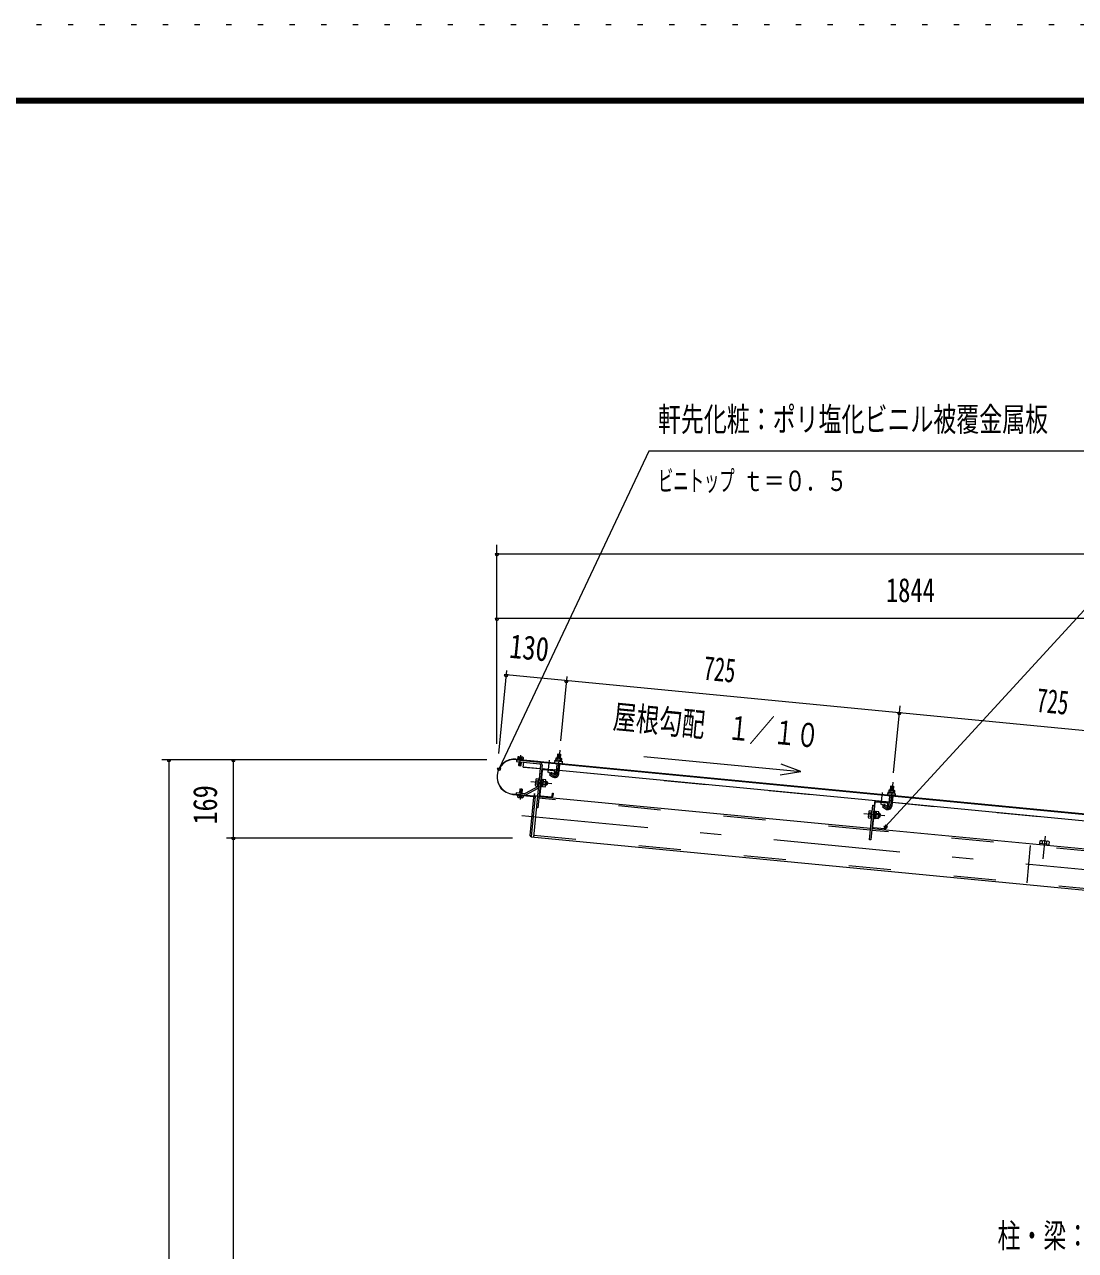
# Model space of a CAD drawing. Units: millimetres, scale not verified. Extents: x -31992 to 32005, y -14700 to 14700.
# Drawn here: x 11215 to 19187, y 5404 to 14700 of the extents above; entities that cross this region are included whole.
import ezdxf
from ezdxf.enums import TextEntityAlignment as Align

# ---------------------------------------------------------------- set-up
doc = ezdxf.new("R2010")
doc.units = ezdxf.units.MM
doc.header["$LTSCALE"] = 80
for name, pattern in [('USER2', [10, 4, -6]), ('USER3', [24, 12, -5, 2, -5]), ('USER4', [3, 0.5, -2.5])]:
    doc.linetypes.add(name, pattern=pattern)
for name, color, linetype, lineweight in [('0-6_2-02BOLD', 7, 'Continuous', 18), ('0-7_2-12HIDDEN', 3, 'USER2', 18), ('0-8_2-22CENTER', 3, 'USER3', 18), ('0-9_2-42THIN', 4, 'Continuous', 18), ('0-A_2-52DIM', 3, 'Continuous', 18), ('0-C_F-F1PAPER', 5, 'Continuous', 18), ('0-D_F-E_J_ADD', 5, 'USER4', 18)]:
    doc.layers.add(name, color=color, linetype=linetype, lineweight=lineweight)
doc.styles.add('ＭＳ ゴシック', font='')
doc.styles.get('ＭＳ ゴシック').set_extended_font_data('MS Gothic')

msp = doc.modelspace()

# ---------------------------------------------------------------- linework, layer by layer
at = {"layer": '0-6_2-02BOLD'}
for p, q in [((20437.99, 8598.56), (14944.94, 9127.48)), ((14964.79, 9125.56), (14964.31, 9120.5)), ((14965.89, 9132.83), (14967.06, 9145.01)), ((14985.22, 9118.49), (14985.7, 9123.55)), ((14986.01, 9130.92), (14987.18, 9143.09)), ((14997.23, 9142.14), (14996.08, 9129.96)), ((15002.63, 9116.81), (15003.13, 9121.87)), ((15002.95, 9120.14), (20437.81, 8596.82)), ((15254.98, 9117.31), (15256.7, 9135.15)), ((15281.59, 9165.51), (15260.69, 9167.53)), ((15279.32, 9132.98), (15277.61, 9115.13)), ((14981.76, 9082.1), (14960.85, 9084.09)), ((15129.1, 9086.36), (15076.29, 8537.81)), ((15129.09, 9086.35), (15113.62, 8925.66)), ((15122.95, 9022.43), (15134.09, 9021.36)), ((15141.95, 9044.52), (15123.97, 8857.77)), ((15248.93, 9045.47), (15137.45, 9056.2)), ((15230.28, 9041.63), (15148.06, 9049.55)), ((15240.89, 9034.98), (15238.61, 9011.29)), ((15253.8, 9095.98), (15246.39, 9019.12)), ((15271.08, 9056.39), (15250.18, 9058.41)), ((15267.3, 9017.1), (15274.7, 9093.97)), ((17774.75, 8802.25), (15269.84, 9043.45)), ((15109.25, 8938.64), (15092.52, 8940.25)), ((15095.04, 8966.4), (15111.77, 8964.79)), ((15137.72, 8942.07), (15145.36, 8948.36)), ((15146.02, 8955.33), (15138.39, 8949.04)), ((15164.32, 8933.34), (15144.1, 8935.29)), ((15146.62, 8961.43), (15166.83, 8959.49)), ((15173.63, 8931.58), (15176.3, 8959.44)), ((14919.41, 8862.35), (15076.88, 8847.2)), ((15077.05, 8848.93), (14919.58, 8864.1)), ((14967, 8852.13), (14965.84, 8839.96)), ((14985.95, 8838.04), (14987.12, 8850.22)), ((15110.33, 8920.71), (15012.22, 8868.13)), ((15017.51, 8858.25), (15112.02, 8908.91)), ((15117.32, 8847.16), (17631.99, 8605.03)), ((15129, 8851.66), (15211.22, 8843.75)), ((17772.21, 8775.9), (17779.61, 8852.77)), ((17780.8, 8874.1), (17782.52, 8891.95)), ((17800.52, 8850.75), (17793.12, 8773.89)), ((17805.15, 8889.77), (17803.42, 8871.92)), ((17648.77, 8779.21), (17659.91, 8778.14)), ((17649.78, 8614.56), (17667.76, 8801.3)), ((17673.88, 8806.34), (17756.09, 8798.41)), ((17796.9, 8813.17), (17776, 8815.19)), ((20300.56, 8559.04), (17795.66, 8800.24)), ((17635.07, 8695.43), (17618.34, 8697.04)), ((17620.86, 8723.19), (17637.59, 8721.58)), ((17661.35, 8676.2), (17655.77, 8676.74)), ((17671.17, 8705.15), (17663.53, 8698.85)), ((17664.2, 8705.82), (17671.84, 8712.12)), ((17666.81, 8732.99), (17673.79, 8732.32)), ((17669.91, 8692.07), (17690.13, 8690.13)), ((17672.43, 8718.22), (17692.65, 8716.28)), ((17693.92, 8729.35), (17673.69, 8731.3)), ((17692.48, 8689.04), (17699.44, 8688.36)), ((17695.93, 8724.91), (17693.92, 8729.35)), ((17643.14, 8603.95), (20157.81, 8361.82)), ((17737.04, 8600.54), (17654.83, 8608.45)), ((15058.87, 8539.49), (20382.93, 8026.85)), ((18935.18, 8508.01), (18933.13, 8486.77)), ((18967.33, 8483.48), (18969.37, 8504.72))]:
    msp.add_line(p, q, dxfattribs=at)
for points in [[(14945.11, 9129.22), (15107.8, 9113.55), (15107.64, 9111.81)], [(15123.87, 9105.14), (14946.89, 9122.18), (14945.82, 9111.03), (15122.8, 9093.99)], [(14997.23, 9142.14), (14994.36, 9144.18), (14960.21, 9147.44), (14957, 9145.98), (14955.84, 9133.79)], [(15288.92, 9114.05), (15290.64, 9131.89), (15287.78, 9133.93), (15248.59, 9137.71), (15245.38, 9136.25), (15243.66, 9118.41)], [(15257.73, 9136.83), (15260.69, 9167.53), (15262.6, 9169.1), (15280.01, 9167.43), (15281.59, 9165.51), (15278.63, 9134.81)], [(14963.25, 9109.35), (14960.85, 9084.09), (14964.01, 9080.28), (14977.94, 9078.95), (14981.76, 9082.1), (14984.16, 9107.34)], [(15126.15, 9055.7), (14997.94, 9068.04), (15001.56, 9105.66)], [(15140.24, 9085.29), (15108.93, 8760.06), (15097.79, 8761.14)], [(15231.92, 9012.52), (15209.7, 9028.37), (15197.51, 9011.27), (15219.72, 8995.42)], [(15238.61, 9011.29), (15233.04, 9011.83), (15235.32, 9035.52)], [(15113.03, 8977.87), (15096.3, 8979.48), (15093.47, 8975.51), (15089.24, 8931.62), (15091.26, 8927.18), (15108, 8925.57)], [(15113.23, 8921.57), (15107.66, 8922.11), (15113.37, 8981.33), (15118.94, 8980.8)], [(15129.95, 8919.96), (15135.53, 8919.42), (15141.24, 8978.64), (15135.66, 8979.18)], [(15141, 8976.21), (15147.97, 8975.53), (15142.74, 8921.19), (15135.77, 8921.86)], [(15142.84, 8922.21), (15163.05, 8920.26), (15165.89, 8924.23), (15170.11, 8968.13), (15168.1, 8972.56), (15147.87, 8974.51)], [(15169.34, 8960.11), (15176.3, 8959.44), (15181.03, 8953.72), (15179.35, 8936.29), (15173.63, 8931.58), (15166.66, 8932.25)], [(17786.5, 8924.31), (17788.41, 8925.89), (17805.83, 8924.22), (17807.41, 8922.31)], [(15008.24, 8867.33), (14944.05, 8873.51), (14942.97, 8862.35), (15007.17, 8856.18)], [(14997.18, 8849.26), (14996.01, 8837.08), (14992.79, 8835.61), (14958.66, 8838.87), (14955.78, 8840.92), (14956.94, 8853.1)], [(14989.33, 8869.15), (14992.16, 8898.96), (14971.26, 8900.95), (14968.41, 8871.16)], [(14971.26, 8900.95), (14975.07, 8904.1), (14989.01, 8902.77), (14992.16, 8898.96)], [(15106.17, 8848.23), (15088.75, 8849.91), (15058.87, 8539.49), (15049.42, 8550.95), (15077.3, 8840.47), (15088.75, 8849.91)], [(15082.61, 8851.92), (15084.12, 8867.6), (15082.38, 8867.76), (15080.87, 8852.08)], [(15217.34, 8848.78), (15219.62, 8872.47), (15225.2, 8871.94), (15222.91, 8848.25)], [(17814.74, 8870.83), (17816.46, 8888.68), (17813.59, 8890.72), (17774.4, 8894.5), (17771.2, 8893.04), (17769.48, 8875.19)], [(17783.54, 8893.61), (17786.5, 8924.31), (17807.41, 8922.31), (17804.45, 8891.6)], [(17662.19, 8801.83), (17634.75, 8516.85), (17623.6, 8517.93), (17648.76, 8779.22)], [(17757.74, 8769.31), (17735.52, 8785.15), (17723.32, 8768.06), (17745.55, 8752.21)], [(17761.14, 8792.31), (17758.85, 8768.62), (17764.43, 8768.08), (17766.71, 8791.76)], [(17638.85, 8734.65), (17622.11, 8736.27), (17619.29, 8732.3), (17615.06, 8688.4), (17617.08, 8683.97), (17633.81, 8682.35)], [(17639.05, 8678.35), (17633.48, 8678.89), (17639.18, 8738.12), (17644.76, 8737.58)], [(17661.35, 8676.2), (17667.06, 8735.43), (17661.48, 8735.97)], [(17673.79, 8732.32), (17668.55, 8677.98), (17661.58, 8678.65)], [(17695.93, 8724.91), (17691.7, 8681.02), (17688.87, 8677.05), (17668.66, 8679)], [(17695.16, 8716.9), (17702.12, 8716.23), (17699.44, 8688.36), (17705.17, 8693.08), (17706.85, 8710.5), (17702.12, 8716.23)], [(17748.73, 8605.03), (17751.01, 8628.72), (17745.43, 8629.25), (17743.16, 8605.57)], [(18986.14, 8474.63), (18986.81, 8481.6), (18913.65, 8488.65), (18912.98, 8481.68)], [(18916.03, 8488.42), (18918.08, 8509.66), (18923.83, 8512.28), (18981.32, 8506.74), (18986.47, 8503.07), (18984.42, 8481.83)]]:
    msp.add_lwpolyline(points, dxfattribs=at)
for points in [[(14954.18, 9133.95), (14953.64, 9128.38), (14997.2, 9124.22), (14997.74, 9129.8)], [(15293.63, 9107.96), (15237.89, 9113.34), (15238.43, 9118.91), (15294.16, 9113.53)], [(14999.36, 8854.68), (14998.84, 8849.1), (14955.27, 8853.26), (14955.81, 8858.83)], [(17764.24, 8875.69), (17763.7, 8870.12), (17819.45, 8864.74), (17819.99, 8870.32)]]:
    msp.add_lwpolyline(points, close=True, dxfattribs=at)
for centre, radius, start, end in [((14932.26, 8995.78), 134.05, 84.49997, 264.49997), ((14932.26, 8995.78), 132.3, 84.49997, 264.49997), ((14961.43, 9139.18), 8.11, 46.00594, 84.55217), ((14974.46, 9116.16), 29.79, 64.72084, 104.38129), ((14991.59, 9136.3), 8.11, 84.55217, 123.0836), ((15240.7, 9106.03), 7, 84.4998, 264.4998), ((15250.24, 9127.44), 10.06, 50.11574, 110.11574), ((15264.57, 9098.38), 37.62, 66.91203, 102.08795), ((15284.19, 9124.17), 10.06, 58.88425, 118.88425), ((15122.13, 9087.02), 7, 354.49998, 84.49997), ((15122.13, 9087.02), 18.2, 354.49998, 84.49997), ((15147.52, 9043.98), 11.2, 84.4973, 174.4973), ((15147.52, 9043.98), 5.6, 84.4973, 174.4973), ((15229.74, 9036.05), 5.6, 354.5092, 84.50122), ((15229.74, 9036.05), 11.2, 354.50143, 84.50122), ((15237.25, 9019.99), 9.19, 234.5, 354.5), ((15289.48, 9101.33), 7, 264.50061, 84.50061), ((15099.49, 8932.98), 10.07, 133.77223, 174.49905), ((15127.79, 8950.06), 36.61, 153.47365, 195.52446), ((15103.26, 8972.21), 10.07, 174.49905, 215.22588), ((15156.09, 8927.53), 10.07, 354.49905, 35.22588), ((15131.56, 8949.69), 36.61, 333.47365, 15.52446), ((15159.87, 8966.76), 10.07, 313.77223, 354.49905), ((15237.25, 9019.99), 30.18, 234.5, 354.5), ((14961.42, 8846.75), 8.11, 264.55217, 303.0836), ((14978.56, 8866.89), 29.79, 244.72084, 284.38129), ((14991.58, 8843.87), 8.11, 226.00594, 264.55217), ((15008.91, 8874.3), 18.2, 264.49997, 298.1879), ((15008.91, 8874.3), 7, 264.49997, 298.18448), ((15077.39, 8852.42), 5.25, 264.49997, 354.49997), ((15077.39, 8852.42), 3.5, 264.49997, 354.49997), ((15107.35, 8926.27), 6.3, 298.20261, 313.75566), ((15129.54, 8857.23), 11.2, 174.4973, 264.48845), ((15129.54, 8857.23), 5.6, 174.4973, 264.48845), ((15211.76, 8849.32), 11.2, 264.49953, 354.50208), ((15211.76, 8849.32), 5.6, 264.49953, 354.5092), ((17766.52, 8862.82), 7, 84.4998, 264.4998), ((17776.06, 8884.22), 10.06, 50.11574, 110.11574), ((17790.39, 8855.17), 37.62, 66.91203, 102.08795), ((17810, 8880.96), 10.06, 58.88425, 118.88425), ((17815.29, 8858.12), 7, 264.50061, 84.50061), ((17673.34, 8800.76), 11.2, 84.4973, 174.4973), ((17673.34, 8800.76), 5.6, 84.4973, 174.4973), ((17763.07, 8776.78), 30.18, 234.5, 354.5), ((17755.56, 8792.84), 5.6, 354.5092, 84.50122), ((17755.56, 8792.84), 11.2, 354.50143, 84.50122), ((17763.07, 8776.78), 9.19, 234.5, 354.5), ((17625.3, 8689.77), 10.07, 133.77223, 174.49905), ((17653.61, 8706.84), 36.61, 153.47365, 195.52446), ((17629.08, 8728.99), 10.07, 174.49905, 215.22588), ((17657.37, 8706.48), 36.61, 333.47365, 15.52446), ((17681.91, 8684.32), 10.07, 354.49905, 35.22588), ((17685.69, 8723.55), 10.07, 313.77223, 354.49905), ((17655.35, 8614.02), 11.2, 174.4973, 264.48845), ((17655.35, 8614.02), 5.6, 174.4973, 264.48845), ((17737.58, 8606.11), 11.2, 264.49953, 354.50208), ((17737.58, 8606.11), 5.6, 264.49953, 354.5092), ((18925.66, 8498.8), 13.24, 44.06885, 84.5), ((18947.95, 8461.5), 48.23, 63.6357, 105.3643), ((18976.95, 8493.86), 13.24, 84.5, 124.92831)]:
    msp.add_arc(centre, radius, start, end, dxfattribs=at)
at = {"layer": '0-7_2-12HIDDEN'}
for p, q in [((14998.1, 9069.78), (15126.31, 9057.44)), ((15137.61, 9057.93), (15249.1, 9047.2)), ((15270, 9045.19), (17774.91, 8803.99)), ((17630.58, 8590.39), (15115.91, 8832.53)), ((17795.82, 8801.98), (20300.73, 8560.79)), ((20156.39, 8347.18), (17641.73, 8589.32)), ((15077.69, 8552.44), (20384.34, 8041.48)), ((18843.67, 8473.58), (18816.59, 8192.43))]:
    msp.add_line(p, q, dxfattribs=at)
at = {"layer": '0-8_2-22CENTER'}
for p, q in [((14970.56, 9075.79), (14978.71, 9160.43)), ((15187.49, 9028.17), (15196.41, 9120.84)), ((15274.21, 9198.43), (15256.85, 9018.11)), ((15225.82, 9003.97), (15192.34, 9027.84)), ((15215.03, 8941.64), (15056.51, 8956.92)), ((17800.03, 8955.22), (17782.66, 8774.89)), ((14982.46, 8907.27), (14974.31, 8822.63)), ((17713.31, 8784.95), (17722.23, 8877.63)), ((17751.64, 8760.76), (17718.16, 8784.63)), ((14986.71, 8703.08), (20397.88, 8182.06)), ((17740.85, 8698.43), (17582.33, 8713.71)), ((18955.93, 8544.35), (18939.49, 8373.64))]:
    msp.add_line(p, q, dxfattribs=at)
for centre in [(15237.25, 9019.99), (17763.07, 8776.78)]:
    msp.add_arc(centre, 19.69, 234.5, 354.5, dxfattribs=at)
at = {"layer": '0-9_2-42THIN'}
for p, q in [((14967.59, 9125.3), (14967.11, 9120.23)), ((14982.44, 9118.76), (14982.92, 9123.82)), ((15262.6, 9169.1), (15259.47, 9136.66)), ((15276.89, 9134.98), (15280.02, 9167.43)), ((14966.05, 9109.08), (14963.38, 9081.04)), ((14978.7, 9079.58), (14981.37, 9107.61)), ((15249.55, 9051.9), (15251.92, 9058.23)), ((15251.92, 9058.23), (15255.54, 9095.81)), ((15166.99, 8935.74), (15177.45, 8934.73)), ((15179.46, 8955.63), (15169, 8956.64)), ((17788.41, 8925.89), (17785.29, 8893.45)), ((14971.2, 8870.9), (14974.31, 8903.48)), ((14989.64, 8902.01), (14986.53, 8869.42)), ((17802.71, 8891.76), (17805.83, 8924.21)), ((17692.81, 8692.52), (17703.26, 8691.51)), ((17705.27, 8712.41), (17694.82, 8713.42))]:
    msp.add_line(p, q, dxfattribs=at)
for points in [[(15272.96, 9094.14), (15269.34, 9056.56), (15270.46, 9049.88)], [(17775.37, 8808.69), (17777.74, 8815.02), (17781.35, 8852.59)], [(17798.77, 8850.92), (17795.16, 8813.35), (17796.27, 8806.68)]]:
    msp.add_lwpolyline(points, dxfattribs=at)
at = {"layer": '0-A_2-52DIM'}
for p, q in [((17746.87, 8618.92), (20359.8, 11465.9)), ((14798.31, 9245.24), (14798.31, 10755.45)), ((14812.31, 10685.45), (14784.31, 10685.45)), ((14798.31, 10685.45), (28861.29, 10685.45)), ((14812.31, 10195.45), (14784.31, 10195.45)), ((28861.29, 10195.45), (14798.31, 10195.45)), ((14871.63, 9801.26), (14811.11, 9172.78)), ((14882.42, 9767.92), (14854.42, 9767.92)), ((20376.44, 9237.56), (14868.42, 9767.92)), ((15328.02, 9757.32), (15280.92, 9268.11)), ((15338.81, 9723.97), (15310.81, 9723.97)), ((17806.73, 9024.9), (17855.66, 9533.02)), ((17864.63, 9480.76), (17836.63, 9480.76)), ((14721.43, 9124.4), (12257.31, 9124.4)), ((12323.81, 9124.4), (12295.81, 9124.4)), ((12309.81, 9124.4), (12309.81, -1652.1)), ((12813.81, 9124.4), (12785.81, 9124.4)), ((12799.81, -1652.1), (12799.81, 9124.4)), ((14829.04, 9058.64), (14801.04, 9058.64)), ((16947.01, 9009.89), (17102.35, 9035.89)), ((17760.87, 8618.92), (17732.87, 8618.92)), ((12747.31, 8532.9), (14917.16, 8532.9)), ((12813.81, 8532.9), (12785.81, 8532.9))]:
    msp.add_line(p, q, dxfattribs=at)
for points in [[(19589.8, 11465.9), (15949.8, 11465.9), (14815.04, 9058.64)], [(15912.94, 9150.42), (17102.35, 9035.89), (16954.83, 9091.05)]]:
    msp.add_lwpolyline(points, dxfattribs=at)
for centre in [(14798.31, 10685.45), (14798.31, 10195.45), (14868.42, 9767.92), (15324.81, 9723.97), (17850.63, 9480.76), (12309.81, 9124.4), (12799.81, 9124.4), (14815.04, 9058.64), (17746.87, 8618.92), (12799.81, 8532.9)]:
    msp.add_arc(centre, 14, 180, 0, dxfattribs=at)
at = {"layer": '0-C_F-F1PAPER'}
for points in [[(31304.92, -14000), (31304.92, 14140), (-8875.08, 14140), (-8875.08, -14000)], [(31301.42, -13996.5), (31301.42, 14136.5), (-8871.58, 14136.5), (-8871.58, -13996.5)], [(31297.92, -13993), (-8868.08, -13993), (-8868.08, 14133), (31297.92, 14133)], [(31294.42, -13989.5), (31294.42, 14129.5), (-8864.58, 14129.5), (-8864.58, -13989.5)], [(31290.92, -13986), (-8861.08, -13986), (-8861.08, 14126), (31290.92, 14126)], [(31287.42, -13982.5), (31287.42, 14122.5), (-8857.58, 14122.5), (-8857.58, -13982.5)], [(31283.92, -13979), (-8854.08, -13979), (-8854.08, 14119), (31283.92, 14119)], [(31280.42, -13975.5), (31280.42, 14115.5), (-8850.58, 14115.5), (-8850.58, -13975.5)], [(31276.92, -13972), (31276.92, 14112), (-8847.08, 14112), (-8847.08, -13972)], [(31273.42, -13968.5), (31273.42, 14108.5), (-8843.58, 14108.5), (-8843.58, -13968.5)], [(31269.92, -13965), (-8840.08, -13965), (-8840.08, 14105), (31269.92, 14105)]]:
    msp.add_lwpolyline(points, close=True, dxfattribs=at)
at = {"layer": '0-D_F-E_J_ADD'}
msp.add_lwpolyline([(32004.92, -14700), (-9575.08, -14700), (-9575.08, 14700), (32004.92, 14700)], close=True, dxfattribs=at)

# ---------------------------------------------------------------- texts
at = {"layer": '0-A_2-52DIM', "color": 7, "style": 'ＭＳ ゴシック'}
for s, height, width, p in [('軒先化粧：ポリ塩化ビニル被覆金属板', 182.3, 0.7, (16019.8, 11560.78)), ('ビニトップ ', 155, 0.55, (16019.8, 11115.9)), ('ｔ＝０．５', 155, 0.75, (16662.79, 11115.9)), ('1844', 182.3, 0.75, (17748.73, 10265.45)), ('柱・梁：丸パイプ', 182.3, 0.7, (18594.91, 5370.36))]:
    msp.add_text(s, height=height, dxfattribs=dict(at, width=width)).set_placement(p, align=Align.BOTTOM_LEFT)
for s, rotation, width, p in [('130', 354.5, 0.8, (14881.93, 9844.34)), ('725', 354.5, 0.65, (16353.59, 9677.65)), ('725', 354.501, 0.65, (18879.4, 9434.44)), ('屋根勾配\u3000１／１０', 354.5, 0.7, (15668.59, 9309.87)), ('169', 90, 0.8, (12729.81, 8633.95))]:
    msp.add_text(s, height=182.3, rotation=rotation, dxfattribs=dict(at, width=width)).set_placement(p, align=Align.BOTTOM_LEFT)

doc.saveas('drawing.dxf')
